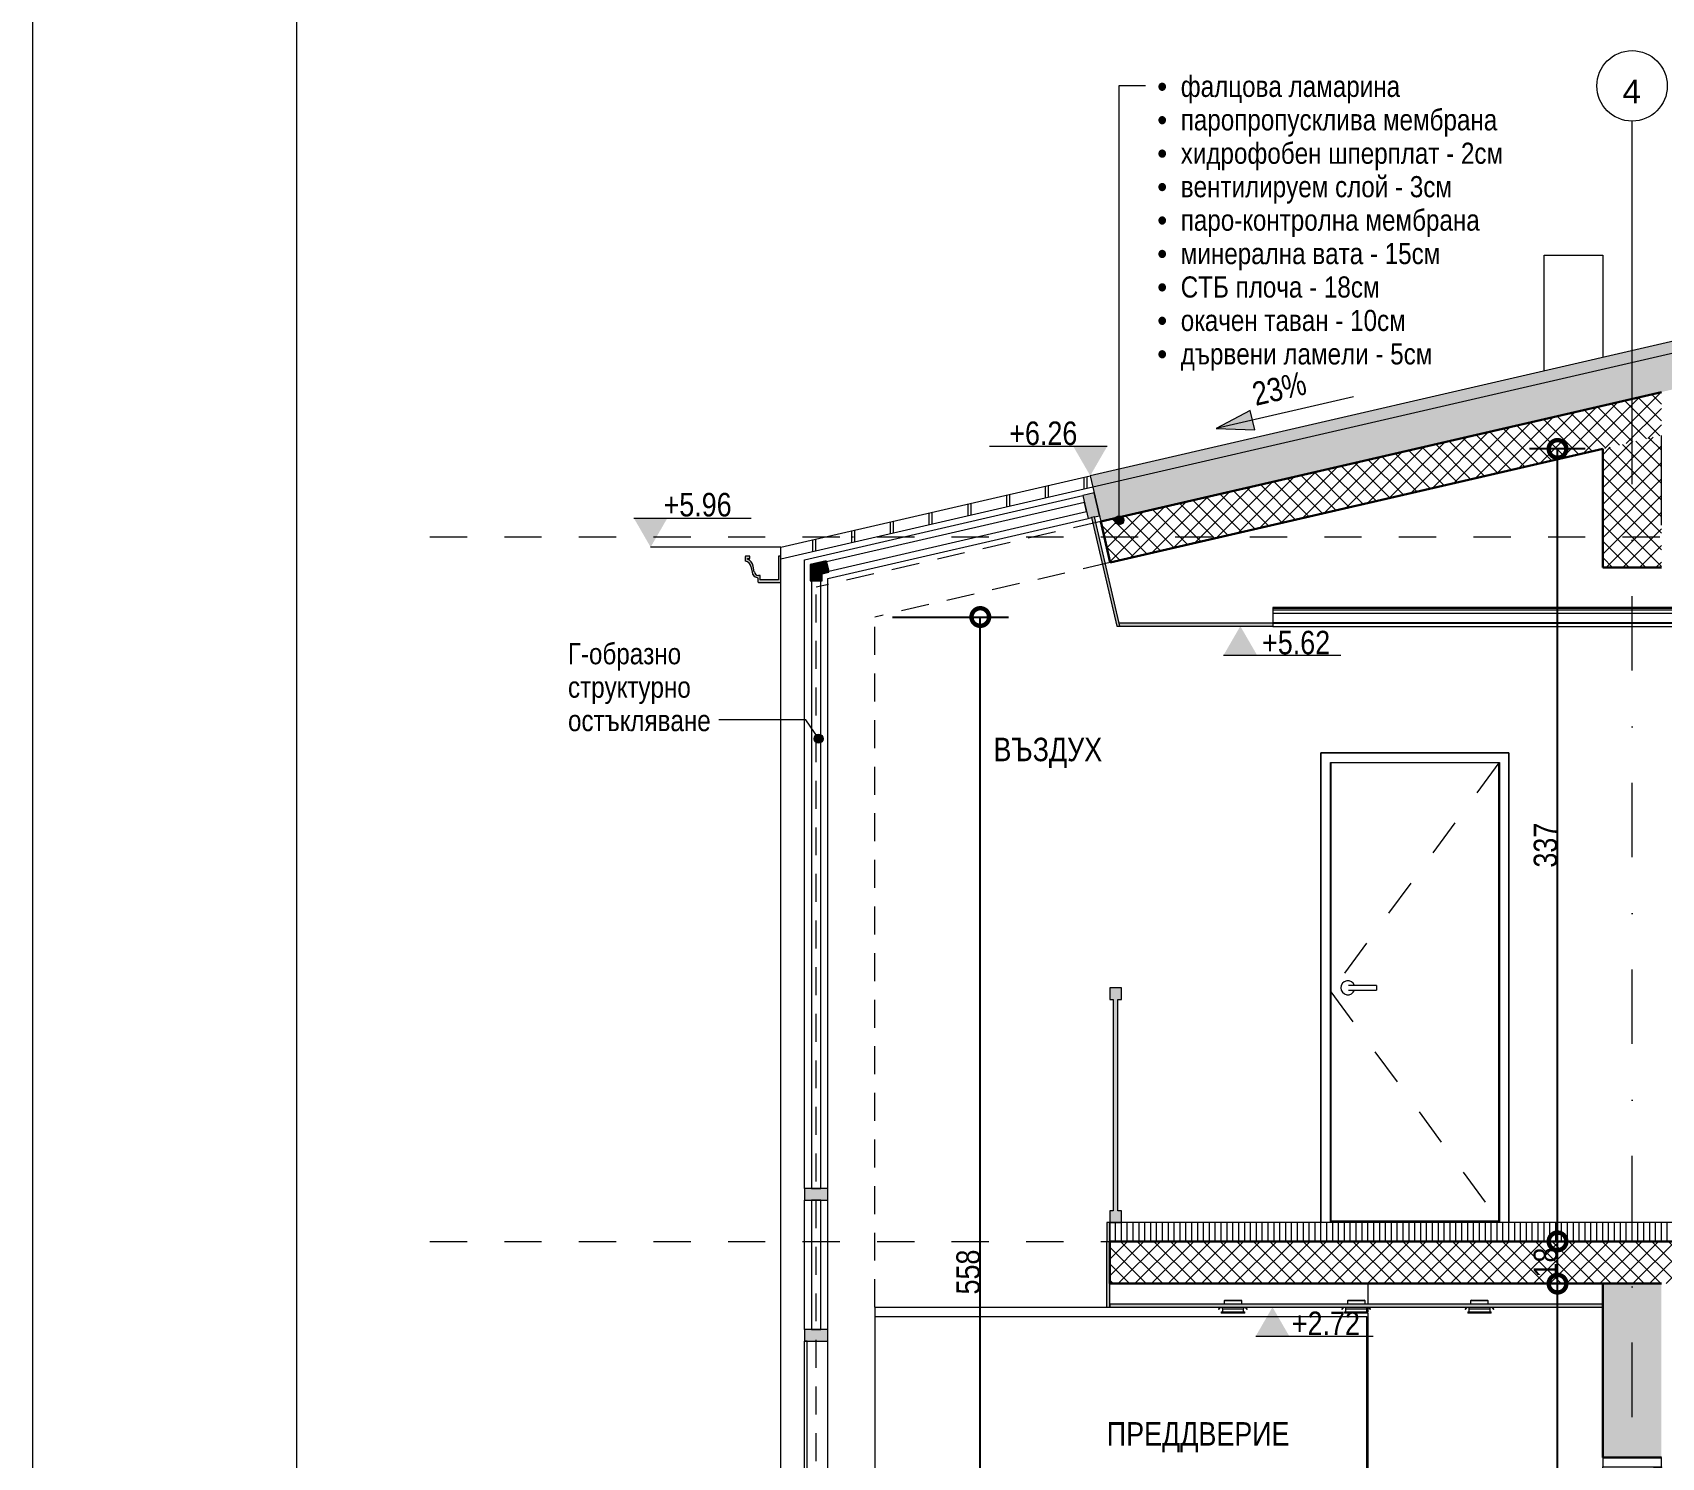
# Model space of a CAD drawing. Header units: centimetres. Extents: x 0 to 25250, y 0 to 2250.
# Drawn here: x 12150 to 12844, y 519 to 1126 of the extents above; entities that cross this region are included whole.
import ezdxf

# ---------------------------------------------------------------- set-up
doc = ezdxf.new("R2010")
doc.units = ezdxf.units.CM
for name, pattern in [('17-View-1$0$Overhead', [19.84375, 11.90625, -7.9375]), ('21-View-2$0$Dash', [31.75, 15.875, -15.875]), ('21-View-2$0$Dash dot', [79.375, 31.75, -23.8125, 0, -23.8125])]:
    doc.linetypes.add(name, pattern=pattern)
for name, color, linetype, lineweight in [('A-ANNO-DIMS', 7, 'Continuous', 9), ('A-ANNO-NOTE', 7, 'Continuous', 9), ('A-AREA-IDEN', 7, 'Continuous', 9), ('A-CLNG', 7, 'Continuous', 15), ('A-CLNG-PATT', 7, 'Continuous', 15), ('A-DETL', 7, 'Continuous', 9), ('A-DETL-GENF', 7, 'Continuous', 9), ('A-DOOR', 7, 'Continuous', 9), ('A-DOOR-FRAM', 7, 'Continuous', 15), ('A-FLOR-FNSH', 7, 'Continuous', 9), ('A-FLOR-HRAL', 7, 'Continuous', 9), ('A-FLOR-LEVL', 7, 'Continuous', 9), ('A-FLOR-OVHD', 7, '17-View-1$0$Overhead', 9), ('A-FLOR-PATT', 7, 'Continuous', 9), ('A-GENM', 7, 'Continuous', 9), ('A-GLAZ-CURT', 7, 'Continuous', 9), ('A-GLAZ-CWMG', 7, 'Continuous', 9), ('A-ROOF', 7, 'Continuous', 9), ('A-ROOF-FNSH', 7, 'Continuous', 9), ('A-ROOF-OTLN', 7, 'Continuous', 9), ('A-ROOF-PATT', 7, 'Continuous', 9), ('A-WALL', 7, 'Continuous', 9), ('A-WALL-PATT', 7, 'Continuous', 9), ('E-LITE-EQPM', 7, 'Continuous', 9), ('G-ANNO-DIMS', 7, 'Continuous', 9), ('G-ANNO-TEXT', 7, 'Continuous', 9), ('G-ANNO-TTLB', 7, 'Continuous', 9), ('I-FURN', 7, 'Continuous', 9), ('S-BEAM', 7, 'Continuous', 9), ('S-GRID', 7, 'Continuous', 9), ('S-GRID-IDEN', 7, 'Continuous', 9)]:
    doc.layers.add(name, color=color, linetype=linetype, lineweight=lineweight)
doc.styles.add('21-View-2$0$Arial', font='arial.ttf', dxfattribs={"height": 10})
doc.styles.add('21-View-2$0$Arial Narrow', font='ARIALN.TTF', dxfattribs={"height": 10})
doc.styles.add('21-View-2$0$Arial Narrow_1', font='ARIALN.TTF', dxfattribs={"height": 10})
doc.styles.add('21-View-2$0$Arial Narrow_2', font='ARIALN.TTF', dxfattribs={"height": 9})
doc.dimstyles.new('21-View-2$0$TEC_DIM', dxfattribs={"dimscale": 30.48, "dimtxt": 10.23431, "dimasz": 0.492126, "dimexe": 0.393701, "dimexo": 0.246063, "dimgap": 0, "dimtad": 1, "dimdec": 0, "dimzin": 0, "dimdsep": 46, "dimtxsty": '21-View-2$0$Arial Narrow', "dimblk1": '21-View-2$0$_DotSmall', "dimblk2": '21-View-2$0$_DotSmall', "dimsah": 1, "dimcen": 0.09, "dimazin": 0, "dimtfac": 1, "dimtdec": 4, "dimtix": 1, "dimtmove": 0, "dimatfit": 3, "dimfxl": 1, "dimtvp": 1, "dimtolj": 1, "dimtzin": 0, "dimarcsym": 2})
pattern_1 = [(45, (13116.8803, 645.128), (-3.535534, 3.535534), []), (135, (13116.8803, 645.128), (-3.535534, -3.535534), [])]

# ---------------------------------------------------------------- blocks, each defined once
blk = doc.blocks.new('TEC_ОФИЦИАЛНА РАМКА - TEC_ОФИЦИАЛНА РАМКА-2548455-СГРАДА ТИП III - ВЕРТИКАЛНИ РАЗРЕЗИ 3-3_ 4-4')
at = {"layer": 'G-ANNO-TTLB'}
for p, q in [((-15.379, 40.554), (-15.379, -4.446)), ((-13.129, -4.146), (-13.129, 40.254))]:
    blk.add_line(p, q, dxfattribs=at)
blk = doc.blocks.new('TEC-DOOR-DBL - 145x200-2360308-4-4')
at = {"layer": 'A-DOOR', "lineweight": 15}
for p, q in [((-1342.34, 203.7), (-1342.34, 8.58)), ((-1339.14, 203.7), (-1342.34, 203.7)), ((-1339.14, 8.58), (-1339.14, 203.7)), ((-1342.34, 8.58), (-1339.14, 8.58))]:
    blk.add_line(p, q, dxfattribs=at)
at = {"layer": 'A-DOOR'}
for p, q in [((-1343.14, 110.73), (-1343.14, 106.67)), ((-1342.34, 110.73), (-1343.14, 110.73)), ((-1343.14, 106.67), (-1342.34, 106.67)), ((-1342.34, 106.67), (-1342.34, 110.73)), ((-1338.34, 110.73), (-1339.14, 110.73)), ((-1339.14, 110.73), (-1339.14, 106.67)), ((-1339.14, 106.67), (-1338.34, 106.67)), ((-1338.34, 106.67), (-1338.34, 110.73))]:
    blk.add_line(p, q, dxfattribs=at)
for centre, start, end in [((-1347.64, 108.7), 0, 180), ((-1347.64, 108.7), 180, 0), ((-1333.84, 108.7), 0, 180), ((-1333.84, 108.7), 180, 0)]:
    blk.add_arc(centre, 1, start, end, dxfattribs=at)
at = {"layer": 'A-DOOR-FRAM'}
for p, q in [((-1364.14, 208), (-1364.14, 204)), ((-1339.14, 208), (-1364.14, 208)), ((-1364.14, 204), (-1339.14, 204)), ((-1364.14, 8), (-1364.14, 204)), ((-1339.14, 204), (-1339.14, 208)), ((-1339.14, 204), (-1339.14, 203.7)), ((-1339.14, 8.58), (-1339.14, 8))]:
    blk.add_line(p, q, dxfattribs=at)
blk = doc.blocks.new('TEC_DOOR-INT - 80x200-2358330-4-4')
at = {"layer": 'A-DOOR', "linetype": '21-View-2$0$Dash'}
for p, q in [((-1408.34, 503.8), (-1479.94, 406.3)), ((-1479.94, 406.3), (-1408.34, 308.8))]:
    blk.add_line(p, q, dxfattribs=at)
at = {"layer": 'A-DOOR', "lineweight": 15}
for p, q in [((-1479.94, 503.8), (-1479.94, 308.8)), ((-1408.34, 503.8), (-1479.94, 503.8)), ((-1408.34, 308.8), (-1408.34, 503.8)), ((-1479.94, 308.8), (-1408.34, 308.8))]:
    blk.add_line(p, q, dxfattribs=at)
at = {"layer": 'A-DOOR'}
for p, q in [((-1460.44, 409), (-1470.94, 409)), ((-1470.94, 407), (-1460.44, 407)), ((-1460.44, 409), (-1460.44, 408)), ((-1460.44, 408), (-1460.44, 407))]:
    blk.add_line(p, q, dxfattribs=at)
at = {"layer": 'A-DOOR', "flags": 128}
for points in [[(-1470.94, 409), (-1471, 409), (-1471.06, 409), (-1471.12, 409), (-1471.18, 409), (-1471.24, 409), (-1471.3, 409), (-1471.36, 409), (-1471.42, 409), (-1471.47, 409), (-1471.53, 409), (-1471.58, 409), (-1471.64, 409), (-1471.69, 409), (-1471.74, 409), (-1471.79, 409), (-1471.84, 409), (-1471.89, 409), (-1471.93, 409), (-1471.98, 409), (-1472.02, 409), (-1472.06, 409), (-1472.1, 409), (-1472.14, 409), (-1472.17, 409), (-1472.21, 409), (-1472.24, 409), (-1472.27, 409), (-1472.29, 409), (-1472.32, 409), (-1472.34, 409), (-1472.36, 409), (-1472.38, 409), (-1472.4, 409), (-1472.41, 409), (-1472.42, 409), (-1472.43, 409), (-1472.44, 409), (-1472.44, 409), (-1472.44, 409)], [(-1472.44, 407), (-1472.44, 407), (-1472.44, 407), (-1472.43, 407), (-1472.42, 407), (-1472.41, 407), (-1472.4, 407), (-1472.39, 407), (-1472.37, 407), (-1472.35, 407), (-1472.33, 407), (-1472.3, 407), (-1472.27, 407), (-1472.25, 407), (-1472.21, 407), (-1472.18, 407), (-1472.15, 407), (-1472.11, 407), (-1472.07, 407), (-1472.03, 407), (-1471.99, 407), (-1471.94, 407), (-1471.9, 407), (-1471.85, 407), (-1471.8, 407), (-1471.75, 407), (-1471.7, 407), (-1471.65, 407), (-1471.6, 407), (-1471.54, 407), (-1471.49, 407), (-1471.43, 407), (-1471.37, 407), (-1471.32, 407), (-1471.26, 407), (-1471.2, 407), (-1471.14, 407), (-1471.08, 407), (-1471.02, 407), (-1470.96, 407), (-1470.94, 407)]]:
    blk.add_lwpolyline(points, dxfattribs=at)
at = {"layer": 'A-DOOR'}
for start, end in [(19.63434, 180), (180, 340.43675)]:
    blk.add_arc((-1472.69, 408), 3, start, end, dxfattribs=at)
at = {"layer": 'A-DOOR-FRAM'}
for p, q in [((-1484.14, 508), (-1484.14, 308)), ((-1404.14, 508), (-1484.14, 508)), ((-1404.14, 308), (-1404.14, 508)), ((-1480.14, 308), (-1480.14, 504)), ((-1480.14, 504), (-1408.14, 504)), ((-1408.14, 504), (-1408.14, 308))]:
    blk.add_line(p, q, dxfattribs=at)
blk = doc.blocks.new('Railing - Railing-1771343-4-4')
at = {"layer": 'A-FLOR-HRAL', "true_color": 0xc0c0c0}
blk.add_hatch(color=9, dxfattribs=at).paths.add_polyline_path([(-1569.14, 308), (-1569.14, 313), (-1570.64, 313), (-1570.64, 403), (-1569.14, 403), (-1569.14, 408), (-1574.14, 408), (-1574.14, 403), (-1572.64, 403), (-1572.64, 313), (-1574.14, 313), (-1574.14, 308), (-1571.14, 308)])
at = {"layer": 'A-FLOR-HRAL'}
for p, q in [((-1569.14, 408), (-1574.14, 408)), ((-1574.14, 408), (-1574.14, 403)), ((-1574.14, 403), (-1572.64, 403)), ((-1572.64, 403), (-1572.64, 313)), ((-1570.64, 313), (-1570.64, 403)), ((-1570.64, 403), (-1569.14, 403)), ((-1569.14, 403), (-1569.14, 408)), ((-1572.64, 313), (-1574.14, 313)), ((-1574.14, 313), (-1574.14, 308)), ((-1569.14, 313), (-1570.64, 313)), ((-1569.14, 308), (-1569.14, 313)), ((-1574.14, 308), (-1569.14, 308))]:
    blk.add_line(p, q, dxfattribs=at)
blk = doc.blocks.new('TEC_CHIMNEY-2P - TEC_CHIMNEY-2P-2377915-4-4')
at = {"layer": 'A-GENM'}
for p, q in [((-1389.14, 720), (-1364.14, 720)), ((-1389.14, 670.69), (-1389.14, 720)), ((-1364.14, 720), (-1364.14, 676.46))]:
    blk.add_line(p, q, dxfattribs=at)
blk = doc.blocks.new('ГАРДЕРОБ - Гардероб 2-2308772-4-4')
at = {"layer": 'I-FURN', "color": 253, "true_color": 0xaaaaaa}
for p, q in [((-1674.14, 268), (-1464.6, 268)), ((-1674.14, 268), (-1674.14, 13)), ((-1464.6, 13), (-1464.6, 268)), ((-1464.6, 13), (-1674.14, 13)), ((-1669.14, 13), (-1669.14, 8)), ((-1469.6, 8), (-1469.6, 13))]:
    blk.add_line(p, q, dxfattribs=at)
blk = doc.blocks.new('Structural Framing 8 - Structural Framing 8-2370131-4-4')
at = {"layer": 'S-BEAM'}
h = blk.add_hatch(dxfattribs=at)
h.set_pattern_fill('FP2_17', color=256, style=0, pattern_type=2)
h.set_pattern_definition([(45, (-1066.009, 333.896), (-3.535534, 3.535534), []), (135, (-1066.009, 333.896), (-3.535534, -3.535534), [])])
h.paths.add_polyline_path([(-1339.14, 587), (-1339.14, 643.23), (-1364.14, 637.46), (-1364.14, 587)])
blk.add_line((-1339.14, 605), (-1339.14, 643.23), dxfattribs=at)
at = {"layer": 'S-BEAM', "lineweight": 30}
for p, q in [((-1364.14, 637.46), (-1364.14, 587)), ((-1364.14, 587), (-1339.14, 587))]:
    blk.add_line(p, q, dxfattribs=at)
blk = doc.blocks.new('System Panel - Glazed-2433087-4-4')
at = {"layer": 'A-GLAZ-CURT'}
for p, q in [((-1584.93, 614.71), (-1694.72, 589.36)), ((-1693.82, 585.47), (-1584.03, 610.81)), ((-1584.03, 610.81), (-1584.93, 614.71)), ((-1694.72, 589.36), (-1693.82, 585.47))]:
    blk.add_line(p, q, dxfattribs=at)
blk = doc.blocks.new('L Corner Mullion - L Mullion 1-2504235-4-4')
at = {"layer": 'A-GLAZ-CWMG', "true_color": 0xc0c0c0}
blk.add_hatch(color=9, dxfattribs=at).paths.add_polyline_path([(-1696.64, 581.29), (-1696.64, 584.3), (-1693.71, 584.98), (-1694.83, 589.85), (-1701.64, 588.28), (-1701.64, 581.29)])
at = {"layer": 'A-GLAZ-CWMG', "lineweight": 15}
for p, q in [((-1694.83, 589.85), (-1701.64, 588.28)), ((-1693.71, 584.98), (-1694.83, 589.85)), ((-1701.64, 588.28), (-1701.64, 581.29)), ((-1696.64, 584.3), (-1693.71, 584.98)), ((-1696.64, 581.29), (-1696.64, 584.3)), ((-1701.64, 581.29), (-1696.64, 581.29))]:
    blk.add_line(p, q, dxfattribs=at)
blk = doc.blocks.new('Rectangular Mullion - TEC_DOGRAMA_TERASI_EX-2433085-4-4')
at = {"layer": 'A-GLAZ-CWMG', "true_color": 0xc0c0c0}
blk.add_hatch(color=9, dxfattribs=at).paths.add_polyline_path([(-1583.36, 607.89), (-1578.49, 609.01), (-1580.73, 618.76), (-1585.61, 617.63)])
at = {"layer": 'A-GLAZ-CWMG', "lineweight": 15}
for p, q in [((-1580.73, 618.76), (-1585.61, 617.63)), ((-1585.61, 617.63), (-1583.36, 607.89)), ((-1578.49, 609.01), (-1580.73, 618.76)), ((-1583.36, 607.89), (-1581.82, 608.24)), ((-1580.6, 608.53), (-1578.49, 609.01))]:
    blk.add_line(p, q, dxfattribs=at)
blk = doc.blocks.new('Rectangular Mullion - TEC_DOGRAMA_TERASI_EX-2504234-4-4')
at = {"layer": 'A-GLAZ-CWMG'}
for p, q in [((-1704.14, 590.27), (-1585.61, 617.63)), ((-1694.14, 582.31), (-1583.36, 607.89))]:
    blk.add_line(p, q, dxfattribs=at)
blk = doc.blocks.new('Rectangular Mullion - TEC_DOGRAMA_TERASI_EX-2504236-4-4')
at = {"layer": 'A-GLAZ-CWMG'}
for p, q in [((-1704.14, 322.5), (-1704.14, 590.27)), ((-1694.14, 322.5), (-1694.14, 582.31))]:
    blk.add_line(p, q, dxfattribs=at)
blk = doc.blocks.new('TEC-GLASSDOOR - TEC-GLASSDOOR-2434468-4-4')
at = {"layer": 'A-DOOR', "lineweight": 15}
for p, q in [((-1702.95, 257.5), (-1704.22, 257.5)), ((-1704.22, 257.5), (-1704.22, 12.97)), ((-1702.95, 12.97), (-1702.95, 257.5)), ((-1704.22, 12.97), (-1702.95, 12.97))]:
    blk.add_line(p, q, dxfattribs=at)
blk = doc.blocks.new('System Panel - Glazed-2504237-4-4')
at = {"layer": 'A-GLAZ-CURT'}
for p, q in [((-1697.14, 581.29), (-1701.14, 581.29)), ((-1701.14, 581.29), (-1701.14, 322.5)), ((-1697.14, 322.5), (-1697.14, 581.29)), ((-1701.14, 322.5), (-1697.14, 322.5))]:
    blk.add_line(p, q, dxfattribs=at)
blk = doc.blocks.new('Rectangular Mullion - TEC_DOGRAMA_TERASI_EX-2433024-4-4')
at = {"layer": 'A-GLAZ-CWMG'}
for p, q in [((-1704.14, 262.5), (-1704.14, 317.5)), ((-1694.14, 262.5), (-1694.14, 317.5))]:
    blk.add_line(p, q, dxfattribs=at)
blk = doc.blocks.new('Rectangular Mullion - TEC_DOGRAMA_TERASI_INT-2433106-4-4')
at = {"layer": 'A-GLAZ-CWMG', "true_color": 0xc0c0c0}
blk.add_hatch(color=9, dxfattribs=at).paths.add_polyline_path([(-1694.14, 317.5), (-1694.14, 322.5), (-1704.14, 322.5), (-1704.14, 317.5)])
at = {"layer": 'A-GLAZ-CWMG', "lineweight": 15}
for p, q in [((-1704.14, 322.5), (-1704.14, 317.5)), ((-1694.14, 322.5), (-1704.14, 322.5)), ((-1694.14, 317.5), (-1694.14, 322.5)), ((-1704.14, 317.5), (-1694.14, 317.5))]:
    blk.add_line(p, q, dxfattribs=at)
blk = doc.blocks.new('System Panel - Glazed-2433121-4-4')
at = {"layer": 'A-GLAZ-CURT'}
for p, q in [((-1697.14, 317.5), (-1701.14, 317.5)), ((-1701.14, 317.5), (-1701.14, 262.5)), ((-1697.14, 262.5), (-1697.14, 317.5)), ((-1701.14, 262.5), (-1697.14, 262.5))]:
    blk.add_line(p, q, dxfattribs=at)
blk = doc.blocks.new('Rectangular Mullion - TEC_DOGRAMA_TERASI_EX-2433010-4-4')
at = {"layer": 'A-GLAZ-CWMG'}
blk.add_line((-1694.14, 12.97), (-1694.14, 257.5), dxfattribs=at)
blk = doc.blocks.new('Rectangular Mullion - TEC_DOGRAMA_TERASI_INT-2433046-4-4')
at = {"layer": 'A-GLAZ-CWMG', "true_color": 0xc0c0c0}
blk.add_hatch(color=9, dxfattribs=at).paths.add_polyline_path([(-1694.14, 257.5), (-1694.14, 262.5), (-1704.14, 262.5), (-1704.14, 257.5)])
at = {"layer": 'A-GLAZ-CWMG', "lineweight": 15}
for p, q in [((-1704.14, 262.5), (-1704.14, 257.5)), ((-1694.14, 262.5), (-1704.14, 262.5)), ((-1704.14, 257.5), (-1694.14, 257.5)), ((-1694.14, 257.5), (-1694.14, 262.5))]:
    blk.add_line(p, q, dxfattribs=at)
blk = doc.blocks.new('Grid - TEC_GRID_CIRCLE-145857-4-4')
at = {"layer": 'S-GRID-IDEN'}
blk.add_circle((-696.64, 792.09), 15, dxfattribs=at)
blk = doc.blocks.new('Spot Elevations - ELEVATION_PROJECT-V22-4-4')
at = {"layer": 'A-ANNO-NOTE'}
blk.add_hatch(color=256, dxfattribs=at).paths.add_polyline_path([(-460.85, 244.61), (-446.54, 244.61), (-453.7, 257)])
blk.add_line((-460.85, 244.61), (-410.85, 244.61), dxfattribs=at)
blk = doc.blocks.new('Spot Elevations - ELEVATION_PROJECT-150941-4-4')
at = {"layer": 'A-ANNO-NOTE'}
blk.add_hatch(color=256, dxfattribs=at).paths.add_polyline_path([(-1311.2, 698.09), (-1296.89, 698.09), (-1304.04, 685.69)])
blk.add_line((-1311.2, 698.09), (-1261.2, 698.09), dxfattribs=at)
blk = doc.blocks.new('21-View-2$0$_DotSmall')
at = {"color": 0, "linetype": 'ByBlock', "const_width": 0.5}
blk.add_lwpolyline([(-0.0625, 0, 1), (0.0625, 0, 1)], format="xyb", close=True, dxfattribs=at)
blk = doc.blocks.new('*D3162')
at = {"layer": 'A-ANNO-DIMS', "color": 0, "lineweight": -2, "transparency": 16777216}
for p, q in [((12799.5, 311.23), (12799.5, 593.23)), ((12804.35, 593.23), (12811.5, 593.23)), ((12804.35, 311.23), (12811.5, 311.23))]:
    blk.add_line(p, q, dxfattribs=at)
at = {"layer": 'A-ANNO-DIMS', "color": 0, "lineweight": -2, "transparency": 16777216, "xscale": 15, "yscale": 15, "zscale": 15}
for p, rotation in [((12799.5, 593.23), 90), ((12799.5, 311.23), 270)]:
    blk.add_blockref('21-View-2$0$_DotSmall', p, dxfattribs=dict(at, rotation=rotation))
at = {"layer": 'A-ANNO-DIMS', "color": 0, "transparency": 16777216, "insert": (12794.4, 452.23), "char_height": 10, "width": 22.8079, "attachment_point": 5, "rotation": 90, "style": '21-View-2$0$Arial Narrow'}
blk.add_mtext('\\A1;282', dxfattribs=at)
blk = doc.blocks.new('*D3163')
at = {"layer": 'A-ANNO-DIMS', "color": 0, "lineweight": -2, "transparency": 16777216}
for p, q in [((12799.5, 593.23), (12799.5, 611.23)), ((12804.35, 611.23), (12811.5, 611.23)), ((12804.35, 593.23), (12811.5, 593.23))]:
    blk.add_line(p, q, dxfattribs=at)
at = {"layer": 'A-ANNO-DIMS', "color": 0, "lineweight": -2, "transparency": 16777216, "xscale": 15, "yscale": 15, "zscale": 15}
for p, rotation in [((12799.5, 611.23), 90), ((12799.5, 593.23), 270)]:
    blk.add_blockref('21-View-2$0$_DotSmall', p, dxfattribs=dict(at, rotation=rotation))
at = {"layer": 'A-ANNO-DIMS', "color": 0, "transparency": 16777216, "insert": (12794.4, 602.23), "char_height": 10, "width": 15.2053, "attachment_point": 5, "rotation": 90, "style": '21-View-2$0$Arial Narrow'}
blk.add_mtext('\\A1;18', dxfattribs=at)
blk = doc.blocks.new('*D3164')
at = {"layer": 'A-ANNO-DIMS', "color": 0, "lineweight": -2, "transparency": 16777216}
for p, q in [((12811.25, 948.69), (12787.5, 948.69)), ((12799.5, 611.23), (12799.5, 948.69)), ((12804.35, 611.23), (12811.5, 611.23))]:
    blk.add_line(p, q, dxfattribs=at)
at = {"layer": 'A-ANNO-DIMS', "color": 0, "lineweight": -2, "transparency": 16777216, "xscale": 15, "yscale": 15, "zscale": 15}
for p, rotation in [((12799.5, 948.69), 90), ((12799.5, 611.23), 270)]:
    blk.add_blockref('21-View-2$0$_DotSmall', p, dxfattribs=dict(at, rotation=rotation))
at = {"layer": 'A-ANNO-DIMS', "color": 0, "transparency": 16777216, "insert": (12794.4, 779.96), "char_height": 10, "width": 22.8079, "attachment_point": 5, "rotation": 90, "style": '21-View-2$0$Arial Narrow'}
blk.add_mtext('\\A1;337', dxfattribs=at)
blk = doc.blocks.new('*D3173')
at = {"layer": 'A-ANNO-DIMS', "color": 0, "lineweight": -2, "transparency": 16777216}
for p, q in [((12516.25, 877.12), (12565.64, 877.12)), ((12553.64, 319.23), (12553.64, 877.12)), ((12558.48, 319.23), (12565.64, 319.23))]:
    blk.add_line(p, q, dxfattribs=at)
at = {"layer": 'A-ANNO-DIMS', "color": 0, "lineweight": -2, "transparency": 16777216, "xscale": 15, "yscale": 15, "zscale": 15}
for p, rotation in [((12553.64, 877.12), 90), ((12553.64, 319.23), 270)]:
    blk.add_blockref('21-View-2$0$_DotSmall', p, dxfattribs=dict(at, rotation=rotation))
at = {"layer": 'A-ANNO-DIMS', "color": 0, "transparency": 16777216, "insert": (12548.53, 598.18), "char_height": 10, "width": 22.8079, "attachment_point": 5, "rotation": 90, "style": '21-View-2$0$Arial Narrow'}
blk.add_mtext('\\A1;558', dxfattribs=at)
blk = doc.blocks.new('Spot Elevations - ELEVATION_PROJECT-V23-4-4')
at = {"layer": 'A-ANNO-NOTE'}
blk.add_hatch(color=256, dxfattribs=at).paths.add_polyline_path([(-1575.27, 638.46), (-1589.58, 638.46), (-1582.42, 626.07)])
blk.add_line((-1575.27, 638.46), (-1625.27, 638.46), dxfattribs=at)
blk = doc.blocks.new('ClearAccent-RS060B-3D - 1xLED5-36-_830-1748872-4-4')
at = {"layer": 'E-LITE-EQPM', "lineweight": 5}
for p, q in [((-1422.16, 272), (-1422.76, 271.15)), ((-1422.76, 271.15), (-1422.59, 271.03)), ((-1422.59, 271.03), (-1421.92, 272)), ((-1421.22, 272), (-1421.22, 271.32)), ((-1421.22, 271.32), (-1421.14, 271.25)), ((-1421.22, 271.32), (-1412.07, 271.32)), ((-1421.14, 271.25), (-1421.14, 270)), ((-1421.14, 271.25), (-1412.14, 271.25)), ((-1420.04, 275), (-1420.39, 274.64)), ((-1420.39, 274.64), (-1420.39, 273.25)), ((-1412.89, 274.64), (-1420.39, 274.64)), ((-1420.04, 275), (-1413.25, 275)), ((-1412.89, 274.64), (-1413.25, 275)), ((-1412.89, 273.25), (-1412.89, 274.64)), ((-1412.14, 271.25), (-1412.07, 271.32)), ((-1412.14, 270), (-1412.14, 271.25)), ((-1412.07, 271.32), (-1412.07, 272)), ((-1411.37, 272), (-1410.7, 271.03)), ((-1410.53, 271.15), (-1411.13, 272)), ((-1410.7, 271.03), (-1410.53, 271.15)), ((-1421.64, 270), (-1421.64, 269.5)), ((-1421.64, 270), (-1411.64, 270)), ((-1411.64, 269.5), (-1421.64, 269.5)), ((-1411.64, 269.5), (-1411.64, 270))]:
    blk.add_line(p, q, dxfattribs=at)
blk = doc.blocks.new('TRACK LIGHT MAYTONI SYS G - TRACK LIGHT MAYTONI SYS-1679059-4-4')
at = {"layer": 'E-LITE-EQPM', "lineweight": 5}
for p, q in [((-813.68, 569.92), (-1504.64, 569.92)), ((-1504.64, 569.92), (-1504.64, 569.79)), ((-1504.64, 569.79), (-813.68, 569.79)), ((-1504.64, 569.79), (-1504.64, 569.56)), ((-813.59, 569.56), (-1504.64, 569.56)), ((-1504.64, 569.56), (-1504.64, 568.88)), ((-813.19, 568.88), (-1504.64, 568.88)), ((-1504.64, 568.88), (-1504.64, 567.38)), ((-812.59, 567.38), (-1504.64, 567.38)), ((-1504.64, 567.38), (-1504.64, 563.45)), ((-810.15, 563.45), (-1504.64, 563.45)), ((-1504.64, 563.45), (-1504.64, 563.25)), ((-1504.64, 563.25), (-810.15, 563.25)), ((-1504.64, 563.25), (-1504.64, 561.83)), ((-1504.64, 561.83), (-812.59, 561.83))]:
    blk.add_line(p, q, dxfattribs=at)

msp = doc.modelspace()

# ---------------------------------------------------------------- block references
at = {"layer": 'G-ANNO-TTLB', "xscale": 49.99999999999999, "yscale": 49.99999999999999, "zscale": 49.99999999999999}
msp.add_blockref('TEC_ОФИЦИАЛНА РАМКА - TEC_ОФИЦИАЛНА РАМКА-2548455-СГРАДА ТИП III - ВЕРТИКАЛНИ РАЗРЕЗИ 3-3_ 4-4', (12918.96, 222.31), dxfattribs=at)

# ---------------------------------------------------------------- next in the draw order: hatches: boundary and pattern name
at = {"layer": 'A-CLNG-PATT', "true_color": 0xffff80}
h = msp.add_hatch(color=51, dxfattribs=at)
h.paths.add_polyline_path([(13372.74, 873.23), (13473.75, 873.23), (13473.75, 874.48), (13370.3, 874.48), (13370.3, 873.23), (13371.87, 873.23)])
h.paths.add_polyline_path([(12640.98, 873.23), (12678.24, 873.23), (12678.24, 874.48), (12612.74, 874.48), (12613.03, 873.23)])
msp.add_hatch(color=51, dxfattribs=at).paths.add_polyline_path([(12710.41, 583.23), (12818.75, 583.23), (12818.75, 584.48), (12608.75, 584.48), (12608.75, 583.23), (12706.76, 583.23)])
at = {"layer": 'A-DETL-GENF', "true_color": 0xffff80}
msp.add_hatch(color=51, dxfattribs=at).paths.add_polyline_path([(12613.03, 873.23), (12602.29, 919.76), (12601.07, 919.48), (12611.75, 873.23)])
at = {"layer": 'A-FLOR-PATT', "true_color": 0x787878}
h = msp.add_hatch(dxfattribs=at)
h.set_pattern_fill('FP2_15', color=8, style=0, pattern_type=2)
h.set_pattern_definition([(270, (13218.7463, 619.2322), (2.5, -9e-15), [])])
h.paths.add_polyline_path([(14006.75, 611.23), (14013.75, 611.23), (14013.75, 619.23), (12608.75, 619.23), (12608.75, 611.23), (13985.82, 611.23)])
at = {"layer": 'A-FLOR-PATT'}
h = msp.add_hatch(dxfattribs=at)
h.set_pattern_fill('FP2_17', color=256, style=0, pattern_type=2)
h.set_pattern_definition(pattern_1)
h.paths.add_polyline_path([(14015.05, 593.23), (14038.75, 593.23), (14038.75, 611.23), (12608.75, 611.23), (12608.75, 593.23), (14013.75, 593.23)])
at = {"layer": 'A-ROOF-PATT', "true_color": 0xc0c0c0}
msp.add_hatch(color=9, dxfattribs=at).paths.add_polyline_path([(12601.59, 932.43), (12858.75, 991.79), (12858.75, 996.93), (12600.47, 937.3)])
at = {"layer": 'A-ROOF-PATT', "true_color": 0xffff80}
msp.add_hatch(color=51, dxfattribs=at).paths.add_polyline_path([(12604.97, 917.81), (12858.75, 976.4), (12858.75, 991.79), (12601.59, 932.43), (12604.52, 919.76)])
at = {"layer": 'A-ROOF-PATT'}
h = msp.add_hatch(dxfattribs=at)
h.set_pattern_fill('FP2_17', color=256, style=0, pattern_type=2)
h.set_pattern_definition(pattern_1)
h.paths.add_polyline_path([(12609.02, 900.27), (12843.75, 954.46), (12843.75, 972.94), (12604.97, 917.81)])
at = {"layer": 'A-ROOF-PATT', "true_color": 0x8b8b8b}
h = msp.add_hatch(dxfattribs=at)
h.set_pattern_fill('FP2_10', color=252, style=0, pattern_type=2)
h.set_pattern_definition([(0, (14199.4, 911.232), (16.51, 30.709), [0.8382, -15.672]), (90, (14182.89, 911.232), (-16.51, 30.709), [30.709, 0]), (90, (14184.16, 911.232), (-16.51, 30.709), [30.709, 0])])
h.paths.add_polyline_path([(12468.75, 901.76), (12601.59, 932.43), (12600.47, 937.3), (12468.75, 906.89)])
at = {"layer": 'A-ROOF-PATT', "lineweight": 5, "true_color": 0xc0c0c0}
msp.add_hatch(color=9, dxfattribs=at).paths.add_polyline_path([(12459.11, 891.89), (12468.75, 891.89), (12468.75, 903.08), (12467.75, 903.08), (12467.75, 892.89), (12459.91, 892.89), (12459.91, 894.87), (12458.71, 894.92), (12458.31, 895.07), (12457.97, 895.31), (12457.69, 895.63), (12457.5, 896.01), (12456.71, 899.54), (12456.35, 900.26), (12455.85, 900.88), (12455.23, 901.39), (12454.51, 901.75), (12454.51, 902.08), (12455.46, 902.08), (12455.46, 903.08), (12453.7, 903.07), (12453.51, 902.82), (12453.51, 901.13), (12453.71, 900.93), (12454.36, 900.72), (12454.94, 900.36), (12455.42, 899.86), (12455.75, 899.25), (12455.92, 898.59), (12456.59, 895.59), (12456.92, 894.99), (12457.39, 894.49), (12457.97, 894.12), (12458.84, 893.79), (12458.91, 893.65), (12458.91, 892.09)])
at = {"layer": 'A-WALL-PATT', "true_color": 0xffff80}
msp.add_hatch(color=51, dxfattribs=at).paths.add_polyline_path([(12608.75, 583.18), (12608.75, 619.23), (12607.5, 619.23), (12607.5, 583.18)])
at = {"layer": 'A-WALL-PATT', "true_color": 0x808080}
msp.add_hatch(color=8, dxfattribs=at).paths.add_polyline_path([(12843.75, 519.23), (12843.75, 593.23), (12818.75, 593.23), (12818.75, 519.23)])
at = {"layer": 'G-ANNO-DIMS'}
msp.add_hatch(color=256, dxfattribs=at).paths.add_polyline_path([(12654.11, 957.38), (12670.53, 956.81), (12668.62, 965.1)])
at = {"layer": 'G-ANNO-TEXT'}
h = msp.add_hatch(color=256, dxfattribs=at)
edge = h.paths.add_edge_path()
edge.add_arc((12612.85, 918.33), 1.88, 0, 360)
h = msp.add_hatch(color=256, dxfattribs=at)
edge = h.paths.add_edge_path()
edge.add_arc((12484.81, 825.3), 1.87, 0, 360)

# ---------------------------------------------------------------- next in the draw order: linework, layer by layer
at = {"layer": 'A-CLNG', "lineweight": 5}
for p, q in [((12678.24, 874.48), (12612.74, 874.48)), ((12613.03, 873.23), (12678.24, 873.23)), ((12818.75, 584.48), (12608.75, 584.48)), ((12608.75, 584.48), (12608.75, 583.23)), ((12608.75, 583.23), (12818.75, 583.23)), ((12818.75, 583.23), (12818.75, 584.48))]:
    msp.add_line(p, q, dxfattribs=at)
at = {"layer": 'A-DETL', "color": 7, "lineweight": 5}
for p, q in [((12602.29, 919.76), (12601.07, 919.48)), ((12601.07, 919.48), (12611.75, 873.23)), ((12613.03, 873.23), (12602.29, 919.76)), ((12611.75, 873.23), (12613.03, 873.23)), ((12607.5, 583.18), (12607.5, 611.23)), ((12508.75, 583.18), (12607.5, 583.18))]:
    msp.add_line(p, q, dxfattribs=at)
at = {"layer": 'A-DETL', "color": 7, "lineweight": 30}
msp.add_line((12818.75, 593.23), (12843.75, 593.23), dxfattribs=at)
at = {"layer": 'A-FLOR-FNSH'}
for p, q in [((13966.75, 619.23), (12608.75, 619.23)), ((12608.75, 619.23), (12608.75, 611.23))]:
    msp.add_line(p, q, dxfattribs=at)
at = {"layer": 'A-FLOR-FNSH', "lineweight": 30}
for p, q in [((14038.75, 611.23), (12608.75, 611.23)), ((12608.75, 611.23), (12608.75, 593.23)), ((12608.75, 593.23), (12818.75, 593.23))]:
    msp.add_line(p, q, dxfattribs=at)
at = {"layer": 'A-FLOR-LEVL', "linetype": '21-View-2$0$Dash'}
for p, q in [((12319.19, 911.23), (14133.43, 911.23)), ((12319.19, 611.23), (14133.43, 611.23))]:
    msp.add_line(p, q, dxfattribs=at)
at = {"layer": 'A-FLOR-OVHD'}
for p, q in [((12604.97, 917.81), (12483.75, 889.82)), ((12609.02, 900.27), (12508.75, 877.12)), ((12483.75, 319.23), (12483.75, 889.82)), ((12508.75, 583.18), (12508.75, 877.12))]:
    msp.add_line(p, q, dxfattribs=at)
at = {"layer": 'A-ROOF'}
for p, q in [((12858.75, 991.79), (12468.75, 901.76)), ((12468.75, 906.89), (12600.47, 937.3)), ((12601.59, 932.43), (12604.97, 917.81)), ((12468.75, 886.36), (12468.75, 906.89))]:
    msp.add_line(p, q, dxfattribs=at)
at = {"layer": 'A-ROOF', "lineweight": 30}
for p, q in [((12843.75, 972.94), (12604.97, 917.81)), ((12609.02, 900.27), (12818.75, 948.69)), ((12604.97, 917.81), (12609.02, 900.27))]:
    msp.add_line(p, q, dxfattribs=at)
at = {"layer": 'A-ROOF-FNSH'}
for p, q in [((12858.75, 996.93), (12600.47, 937.3)), ((12600.47, 937.3), (12601.59, 932.43))]:
    msp.add_line(p, q, dxfattribs=at)
at = {"layer": 'A-ROOF-OTLN'}
for p, q in [((12453.51, 902.82), (12453.51, 901.13)), ((12455.46, 903.08), (12453.77, 903.08)), ((12454.51, 901.75), (12454.51, 902.08)), ((12454.51, 902.08), (12455.46, 902.08)), ((12455.46, 902.08), (12455.46, 903.08)), ((12468.75, 903.08), (12467.75, 903.08)), ((12467.75, 903.08), (12467.75, 892.89)), ((12455.92, 898.59), (12456.42, 896.26)), ((12457.4, 896.42), (12456.91, 898.76)), ((12458.91, 893.65), (12458.91, 892.09)), ((12459.11, 891.89), (12468.75, 891.89)), ((12459.91, 894.87), (12459.13, 894.87)), ((12459.91, 892.89), (12459.91, 894.87)), ((12467.75, 892.89), (12459.91, 892.89))]:
    msp.add_line(p, q, dxfattribs=at)
for centre, radius, start, end in [((12453.77, 902.82), 0.261, 90, 180), ((12453.71, 901.13), 0.2, 180, 270), ((12453.21, 898.25), 2.73, 7.19053, 79.53632), ((12453.21, 898.25), 3.73, 7.88319, 69.67775), ((12459.13, 896.6), 2.73, 187.19053, 259.53632), ((12459.13, 896.6), 1.73, 185.9625, 270), ((12458.58, 893.58), 0.333, 11.94665, 81.25894), ((12459.11, 892.09), 0.2, 180, 270)]:
    msp.add_arc(centre, radius, start, end, dxfattribs=at)
at = {"layer": 'A-WALL'}
for p, q in [((12468.75, 301.56), (12468.75, 886.36)), ((12698.75, 819.23), (12778.75, 819.23)), ((12698.75, 619.23), (12698.75, 819.23)), ((12778.75, 819.23), (12778.75, 619.23)), ((12718.75, 593.23), (12718.75, 584.48)), ((12508.75, 583.18), (12508.75, 319.23)), ((12718.75, 583.23), (12718.75, 581.23)), ((12718.75, 580.73), (12718.75, 319.23))]:
    msp.add_line(p, q, dxfattribs=at)
at = {"layer": 'A-WALL', "lineweight": 5}
for p, q in [((12607.5, 619.23), (12607.5, 611.23)), ((12608.75, 619.23), (12607.5, 619.23)), ((12608.75, 583.18), (12608.75, 619.23)), ((12508.75, 583.18), (12508.75, 581.23)), ((12607.5, 583.18), (12608.75, 583.18))]:
    msp.add_line(p, q, dxfattribs=at)
at = {"layer": 'A-WALL', "lineweight": 30}
for p, q in [((12818.75, 593.23), (12818.75, 519.23)), ((12818.75, 519.23), (12843.75, 519.23))]:
    msp.add_line(p, q, dxfattribs=at)
at = {"layer": 'G-ANNO-DIMS'}
for p, q in [((12712.57, 970.88), (12654.11, 957.38)), ((12668.62, 965.1), (12654.11, 957.38)), ((12670.53, 956.81), (12668.62, 965.1)), ((12654.11, 957.38), (12670.53, 956.81)), ((12439.54, 906.89), (12413.23, 906.89)), ((12468.75, 906.89), (12439.54, 906.89))]:
    msp.add_line(p, q, dxfattribs=at)
at = {"layer": 'G-ANNO-TEXT'}
for p, q in [((12612.85, 1103.45), (12624.02, 1103.45)), ((12612.85, 918.33), (12612.85, 1103.45)), ((12479.31, 833.4), (12442.24, 833.4)), ((12484.81, 825.3), (12479.31, 833.4))]:
    msp.add_line(p, q, dxfattribs=at)
for centre, radius in [((12612.85, 918.33), 1.88), ((12484.81, 825.3), 1.87)]:
    msp.add_circle(centre, radius, dxfattribs=at)
at = {"layer": 'S-GRID', "color": 1, "lineweight": 18, "true_color": 0xff0000}
msp.add_line((12831.25, 963.32), (12831.25, 1088.32), dxfattribs=at)
at = {"layer": 'S-GRID', "color": 1, "linetype": '21-View-2$0$Dash dot', "lineweight": 18, "true_color": 0xff0000}
msp.add_line((12831.25, 218.48), (12831.25, 963.32), dxfattribs=at)

# ---------------------------------------------------------------- next in the draw order: block references
at = {"layer": 'A-ANNO-NOTE'}
msp.add_blockref('Spot Elevations - ELEVATION_PROJECT-V23-4-4', (14182.89, 311.23), dxfattribs=at)
at = {"layer": 'A-DOOR'}
msp.add_blockref('TEC_DOOR-INT - 80x200-2358330-4-4', (14182.89, 311.23), dxfattribs=at)
at = {"layer": 'A-DOOR', "lineweight": 15}
for name in ['TEC-GLASSDOOR - TEC-GLASSDOOR-2434468-4-4', 'TEC-DOOR-DBL - 145x200-2360308-4-4']:
    msp.add_blockref(name, (14182.89, 311.23), dxfattribs=at)
at = {"layer": 'A-FLOR-HRAL'}
msp.add_blockref('Railing - Railing-1771343-4-4', (14182.89, 311.23), dxfattribs=at)
at = {"layer": 'A-GENM'}
msp.add_blockref('TEC_CHIMNEY-2P - TEC_CHIMNEY-2P-2377915-4-4', (14182.89, 311.23), dxfattribs=at)
at = {"layer": 'A-GLAZ-CURT'}
for name in ['System Panel - Glazed-2433087-4-4', 'System Panel - Glazed-2504237-4-4', 'System Panel - Glazed-2433121-4-4']:
    msp.add_blockref(name, (14182.89, 311.23), dxfattribs=at)
at = {"layer": 'A-GLAZ-CWMG'}
for name in ['Rectangular Mullion - TEC_DOGRAMA_TERASI_EX-2433085-4-4', 'Rectangular Mullion - TEC_DOGRAMA_TERASI_EX-2504234-4-4', 'Rectangular Mullion - TEC_DOGRAMA_TERASI_EX-2504236-4-4', 'L Corner Mullion - L Mullion 1-2504235-4-4', 'Rectangular Mullion - TEC_DOGRAMA_TERASI_INT-2433106-4-4', 'Rectangular Mullion - TEC_DOGRAMA_TERASI_EX-2433024-4-4', 'Rectangular Mullion - TEC_DOGRAMA_TERASI_INT-2433046-4-4', 'Rectangular Mullion - TEC_DOGRAMA_TERASI_EX-2433010-4-4']:
    msp.add_blockref(name, (14182.89, 311.23), dxfattribs=at)
at = {"layer": 'E-LITE-EQPM', "lineweight": 5}
for name, p in [('TRACK LIGHT MAYTONI SYS G - TRACK LIGHT MAYTONI SYS-1679059-4-4', (14182.89, 311.23)), ('ClearAccent-RS060B-3D - 1xLED5-36-_830-1748872-4-4', (14077.89, 311.23)), ('ClearAccent-RS060B-3D - 1xLED5-36-_830-1748872-4-4', (14130.39, 311.23)), ('ClearAccent-RS060B-3D - 1xLED5-36-_830-1748872-4-4', (14182.89, 311.23))]:
    msp.add_blockref(name, p, dxfattribs=at)
at = {"layer": 'G-ANNO-DIMS'}
for name, p in [('Spot Elevations - ELEVATION_PROJECT-150941-4-4', (13717.27, 221.19)), ('Spot Elevations - ELEVATION_PROJECT-V22-4-4', (13118.09, 616.23)), ('Spot Elevations - ELEVATION_PROJECT-V22-4-4', (13131.8, 326.23))]:
    msp.add_blockref(name, p, dxfattribs=at)
at = {"layer": 'I-FURN', "color": 253, "true_color": 0xaaaaaa}
msp.add_blockref('ГАРДЕРОБ - Гардероб 2-2308772-4-4', (14182.89, 311.23), dxfattribs=at)
at = {"layer": 'S-BEAM'}
msp.add_blockref('Structural Framing 8 - Structural Framing 8-2370131-4-4', (14182.89, 311.23), dxfattribs=at)
at = {"layer": 'S-GRID-IDEN'}
msp.add_blockref('Grid - TEC_GRID_CIRCLE-145857-4-4', (13527.89, 311.23), dxfattribs=at)

# ---------------------------------------------------------------- next in the draw order: texts
at = {"layer": 'A-AREA-IDEN', "char_height": 10, "attachment_point": 8, "line_spacing_factor": 0.949189, "style": '21-View-2$0$Arial Narrow_1'}
for s, insert, width in [('\\pt63.5,127,190.5,254,317.5,381,444.5,508,571.5,635,698.5,762,825.5,889,952.5,1016,1079.5,1143,1206.5,1270,1333.5,1397,1460.5,1524,1587.5,1651,1714.5,1778,1841.5,1905,1968.5,2032;{\\fArial Narrow|b0|i0|c204|p34;ВЪЗДУХ}', (12582.4, 812.82), 47.65), ('\\pt63.5,127,190.5,254,317.5,381,444.5,508,571.5,635,698.5,762,825.5,889,952.5,1016,1079.5,1143,1206.5,1270,1333.5,1397,1460.5,1524,1587.5,1651,1714.5,1778,1841.5,1905,1968.5,2032;{\\fArial Narrow|b0|i0|c204|p34;ПРЕДДВЕРИЕ}', (12646.43, 521.35), 80.35)]:
    msp.add_mtext(s, dxfattribs=dict(at, insert=insert, width=width))
at = {"layer": 'G-ANNO-DIMS', "insert": (12668.67, 976.74), "char_height": 10, "width": 27.5081, "attachment_point": 1, "rotation": 13, "line_spacing_factor": 0.974696, "style": '21-View-2$0$Arial Narrow'}
msp.add_mtext('23%', dxfattribs=at)
at = {"layer": 'G-ANNO-DIMS', "char_height": 10, "width": 34.7536, "attachment_point": 1, "line_spacing_factor": 0.974696, "style": '21-View-2$0$Arial Narrow'}
for s, insert in [('+6.26', (12565.99, 960.38)), ('+5.96', (12418.75, 929.97)), ('+5.62', (12673.67, 871.25)), ('+2.72', (12686.33, 581.33))]:
    msp.add_mtext(s, dxfattribs=dict(at, insert=insert))
at = {"layer": 'G-ANNO-TEXT', "char_height": 9, "attachment_point": 1, "line_spacing_factor": 0.949189, "style": '21-View-2$0$Arial Narrow_2'}
for s, insert, width in [('\\pi-5.00004,l5.00004,t9.99999,15.00003,19.99998,25.00002,29.99997,35.00001,39.99996,45,50.00004,54.99999,60.00003,64.99998,70.00002,74.99997,80.00001,84.99996,90,95.00004,99.99999,105.00003,109.99998,115.00002,119.99997,125.00001,129.99996,135,140.00004,144.99999,150.00003,154.99998,160.00002;{\\fSymbol|b0|i0|c2|p18;·^I\\fArial Narrow|b0|i0|c204|p34;фалцова ламарина\\P\\fSymbol|b0|i0|c2|p18;·^I\\fArial Narrow|b0|i0|c204|p34;паропропусклива мембрана\\P\\fSymbol|b0|i0|c2|p18;·^I\\fArial Narrow|b0|i0|c204|p34;хидрофобен шперплат }- 2{\\fArial Narrow|b0|i0|c204|p34;см\\P\\fSymbol|b0|i0|c2|p18;·^I\\fArial Narrow|b0|i0|c204|p34;вентилируем слой }- 3{\\fArial Narrow|b0|i0|c204|p34;см\\P\\fSymbol|b0|i0|c2|p18;·^I\\fArial Narrow|b0|i0|c204|p34;паро}-{\\fArial Narrow|b0|i0|c204|p34;контролна мембрана\\P\\fSymbol|b0|i0|c2|p18;·^I\\fArial Narrow|b0|i0|c204|p34;минерална вата }- 15{\\fArial Narrow|b0|i0|c204|p34;см\\P\\fSymbol|b0|i0|c2|p18;·^I\\fArial Narrow|b0|i0|c204|p34;СТБ плоча }- 18{\\fArial Narrow|b0|i0|c204|p34;см\\P\\fSymbol|b0|i0|c2|p18;·^I\\fArial Narrow|b0|i0|c204|p34;окачен таван }- 10{\\fArial Narrow|b0|i0|c204|p34;см\\P\\fSymbol|b0|i0|c2|p18;·^I\\fArial Narrow|b0|i0|c204|p34;дървени ламели }- 5{\\fArial Narrow|b0|i0|c204|p34;см}', (12629.02, 1107.61), 216.6), ('\\pt5.00004,9.99999,15.00003,19.99998,25.00002,29.99997,35.00001,39.99996,45,50.00004,54.99999,60.00003,64.99998,70.00002,74.99997,80.00001,84.99996,90,95.00004,99.99999,105.00003,109.99998,115.00002,119.99997,125.00001,129.99996,135,140.00004,144.99999,150.00003,154.99998,160.00002;{\\fArial Narrow|b0|i0|c204|p34;Г}-{\\fArial Narrow|b0|i0|c204|p34;образно структурно остъкляване}', (12378.04, 866), 96.25)]:
    msp.add_mtext(s, dxfattribs=dict(at, insert=insert, width=width))
at = {"layer": 'S-GRID-IDEN', "insert": (12831.09, 1100.94), "char_height": 10, "width": 8.25, "attachment_point": 5, "line_spacing_factor": 0.936439, "style": '21-View-2$0$Arial'}
msp.add_mtext('\\pt50,100,150,200,250,300,350,400,450,500,550,600,650,700,750,800,850,900,950,1000,1050,1100,1150,1200,1250,1300,1350,1400,1450,1500,1550,1600;4', dxfattribs=at)

# ---------------------------------------------------------------- next in the draw order: dimensions: what is measured, and where the dimension line sits
at = {"layer": 'A-ANNO-DIMS'}
for base, p1, p2, override, picture, middle in [((12799.5, 948.69), (12796.85, 611.23), (12818.75, 948.69), {"dimpost": '<>', "dimfxl": 338.169321}, '*D3164', (12794.4, 779.96)), ((12553.64, 877.12), (12550.98, 319.23), (12508.75, 877.12), {"dimpost": '<>', "dimfxl": 559.487379}, '*D3173', (12548.53, 598.18)), ((12799.5, 611.23), (12796.85, 593.23), (12796.85, 611.23), {"dimpost": '<>', "dimfxl": 18}, '*D3163', (12794.4, 602.23)), ((12799.5, 593.23), (12796.85, 311.23), (12796.85, 593.23), {"dimpost": '<>', "dimfxl": 282}, '*D3162', (12794.4, 452.23))]:
    dim = msp.add_linear_dim(base=base, p1=p1, p2=p2, angle=90, dimstyle='21-View-2$0$TEC_DIM', override=override, dxfattribs=at)
    dim.commit()
    dim.dimension.update_dxf_attribs({"geometry": picture, "text_midpoint": middle})

doc.saveas('drawing.dxf')
